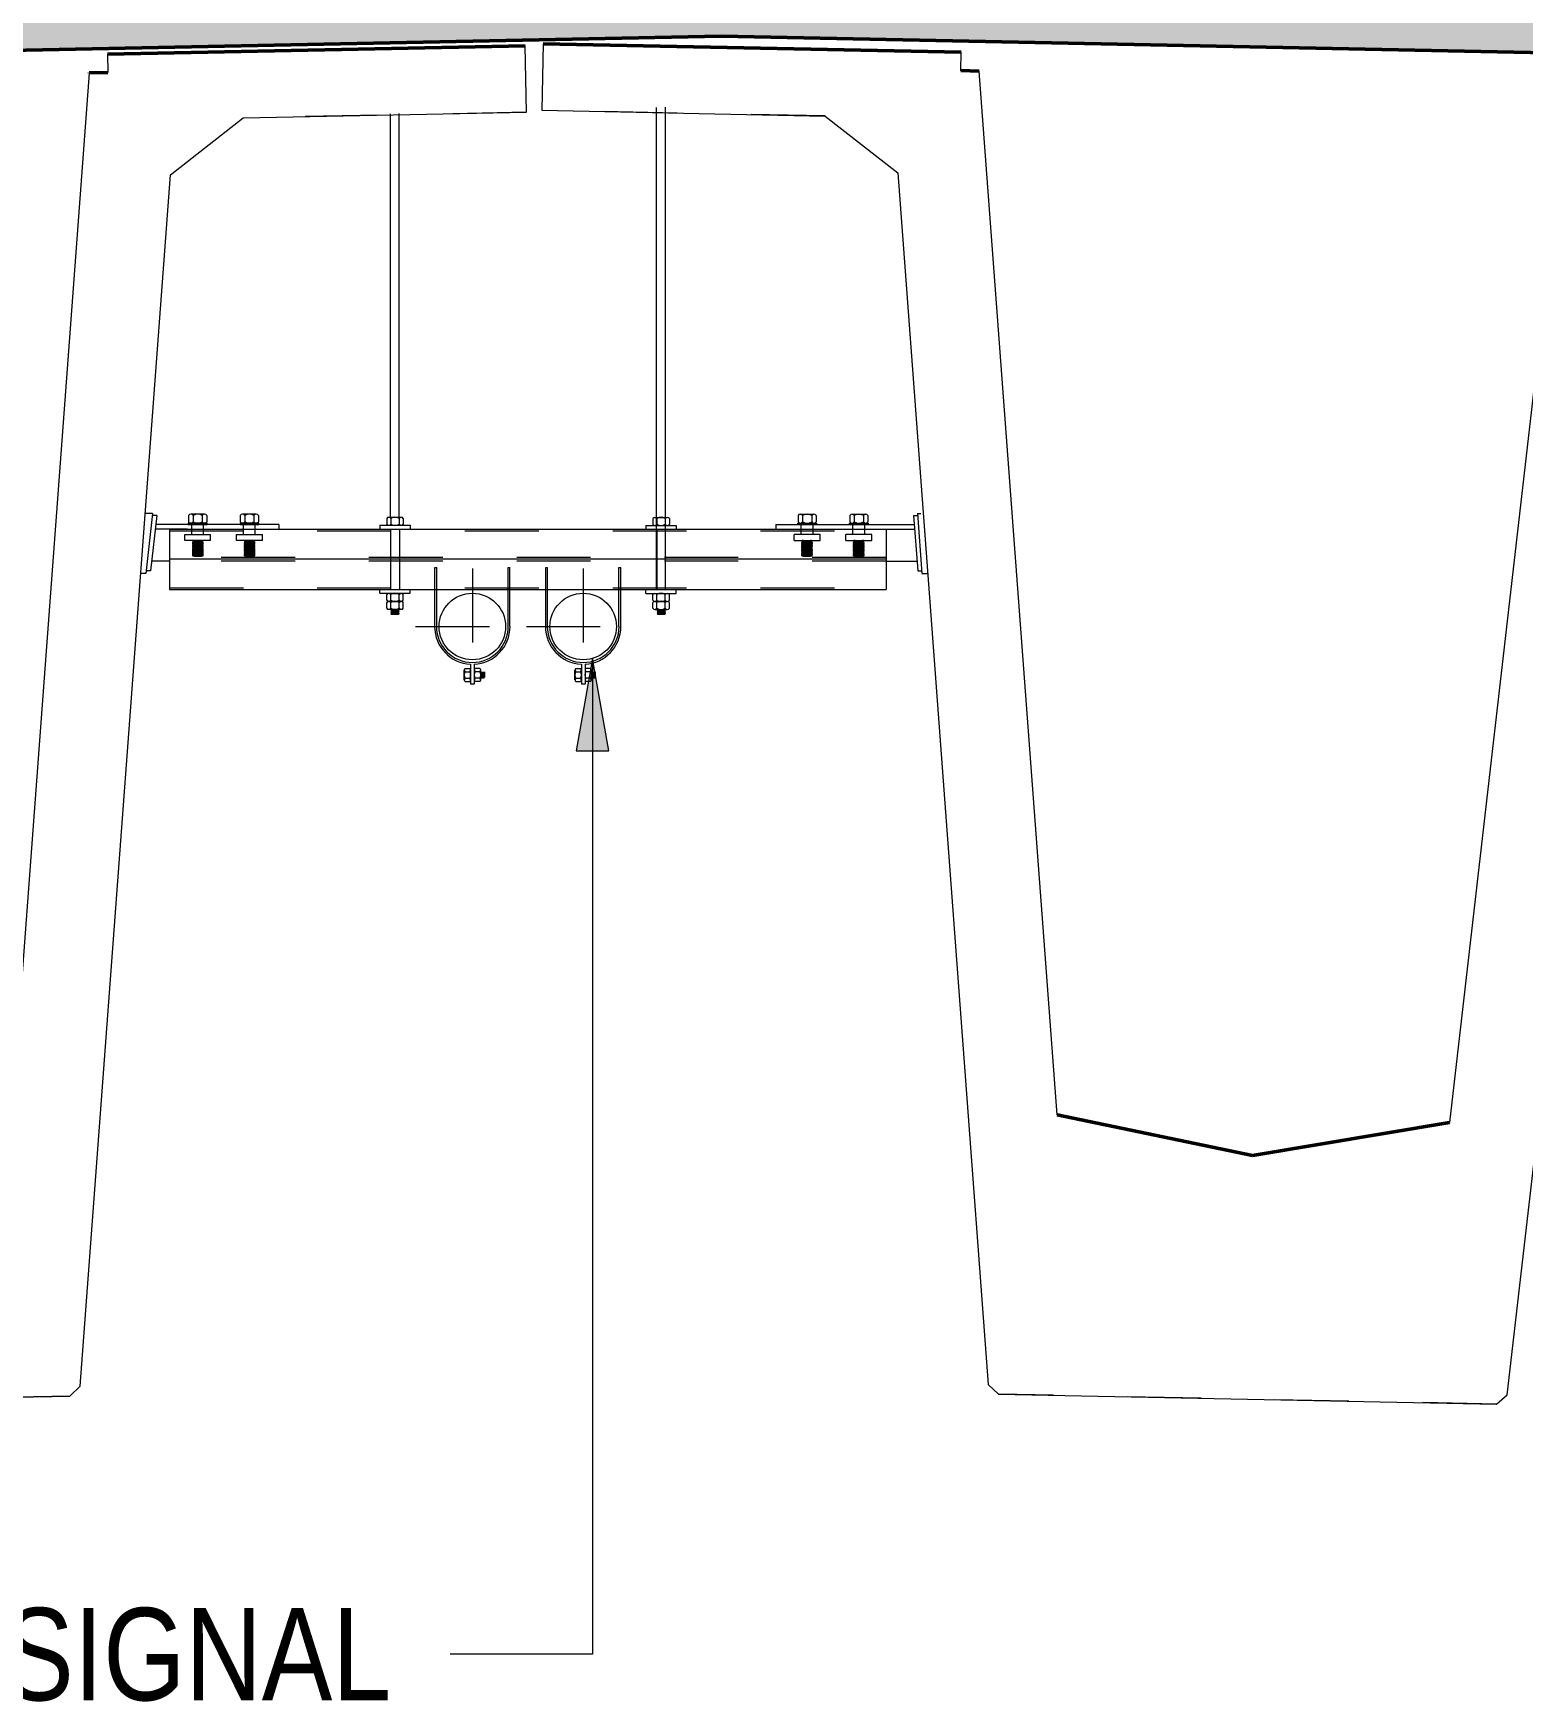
# Model space of a CAD drawing. Header units: metres. Extents: x -1215.1 to -1160.7, y 0 to 26.6.
# Drawn here: x -1197.198 to -1195.182, y 19.571 to 21.829 of the extents above; entities that cross this region are included whole.
import ezdxf

# ---------------------------------------------------------------- set-up
doc = ezdxf.new("R2010")
doc.units = ezdxf.units.M
for name, pattern in [('Hidden - Small', [0.002294, 0.0015, -0.0007938]), ('JacobsCenter', [0.015, 0.009, -0.0015, 0.003, -0.0015]), ('JacobsDash', [0.0045, 0.003, -0.0015])]:
    doc.linetypes.add(name, pattern=pattern)
for name, color, linetype, lineweight in [('A-DETL', 7, 'Continuous', 13), ('A-FLOR', 7, 'Continuous', 50), ('A-FLOR-PATT', 7, 'Continuous', 50), ('G-ANNO-TEXT', 7, 'Continuous', 9), ('S-BEAM', 7, 'Continuous', 50), ('S-BEAM-HDLN', 7, 'JacobsDash', 18)]:
    doc.layers.add(name, color=color, linetype=linetype, lineweight=lineweight)
doc.styles.add('Arial Narrow', font='ARIALN.TTF', dxfattribs={"height": 0.125})

# ---------------------------------------------------------------- blocks, each defined once
blk = doc.blocks.new('06_SFR_GCT_Girder_SuperT_BR08Edge_CS - Super T - 1815-6269499-DRG-2873122 - SECTION 1')
at = {"layer": 'S-BEAM'}
for p, q in [((-1197.098, 21.8008), (-1196.5323, 21.8121)), ((-1197.098, 21.8008), (-1197.098, 21.8007)), ((-1196.5323, 21.8121), (-1196.5323, 21.8121)), ((-1198.5119, 21.7725), (-1197.9461, 21.7838)), ((-1198.5119, 21.7725), (-1198.5119, 21.7725)), ((-1197.9461, 21.7838), (-1197.9461, 21.7838)), ((-1197.1225, 21.7753), (-1197.0975, 21.7758)), ((-1197.1225, 21.7752), (-1197.1225, 21.7753)), ((-1197.9456, 21.7588), (-1197.9206, 21.7593)), ((-1197.9206, 21.7593), (-1197.9206, 21.7593)), ((-1197.7588, 20.3519), (-1197.4924, 20.3076)), ((-1197.7588, 20.3519), (-1197.7588, 20.3519)), ((-1197.4924, 20.3076), (-1197.2279, 20.3625)), ((-1197.2279, 20.3625), (-1197.2279, 20.3625)), ((-1197.4924, 20.3076), (-1197.4924, 20.3075))]:
    blk.add_line(p, q, dxfattribs=at)
at = {"layer": 'S-BEAM', "lineweight": 18}
for p, q in [((-1196.5323, 21.8121), (-1197.098, 21.8007)), ((-1197.098, 21.8007), (-1197.0975, 21.7757)), ((-1196.5305, 21.7221), (-1196.5323, 21.8121)), ((-1197.9461, 21.7838), (-1198.5119, 21.7725)), ((-1198.5119, 21.7725), (-1198.5101, 21.6825)), ((-1197.9456, 21.7588), (-1197.9461, 21.7838)), ((-1197.1225, 21.7752), (-1197.2279, 20.3625)), ((-1197.0975, 21.7757), (-1197.1225, 21.7752)), ((-1197.9206, 21.7593), (-1197.9456, 21.7588)), ((-1197.7588, 20.3519), (-1197.9206, 21.7593)), ((-1197.0125, 21.6374), (-1196.914, 21.7144)), ((-1196.914, 21.7144), (-1196.5305, 21.7221)), ((-1198.5101, 21.6825), (-1198.1265, 21.6902)), ((-1198.1265, 21.6902), (-1198.0251, 21.6172)), ((-1197.1348, 19.9976), (-1197.0125, 21.6374)), ((-1198.0251, 21.6172), (-1197.8373, 19.9836)), ((-1197.4924, 20.3075), (-1197.7588, 20.3519)), ((-1197.2279, 20.3625), (-1197.4924, 20.3075)), ((-1197.8228, 19.9708), (-1197.1488, 19.9843)), ((-1197.1488, 19.9843), (-1197.1348, 19.9976)), ((-1197.8373, 19.9836), (-1197.8228, 19.9708))]:
    blk.add_line(p, q, dxfattribs=at)
at = {"layer": 'S-BEAM-HDLN'}
for p, q in [((-1196.5305, 21.7221), (-1196.9138, 21.7145)), ((-1198.1268, 21.6902), (-1198.5101, 21.6825)), ((-1197.4924, 20.3076), (-1197.4924, 20.3075)), ((-1197.1488, 19.9844), (-1197.8227, 19.9709))]:
    blk.add_line(p, q, dxfattribs=at)
blk = doc.blocks.new('06_SFR_GCT_Girder_SuperT_BR08Edge_CS - Super T - 1815-6269797-DRG-2873122 - SECTION 1')
at = {"layer": 'S-BEAM', "lineweight": 18}
for p, q in [((-1196.508, 21.8147), (-1196.5098, 21.7247)), ((-1195.9422, 21.8033), (-1196.508, 21.8147)), ((-1195.9427, 21.7783), (-1195.9422, 21.8033)), ((-1195.9177, 21.7778), (-1195.9427, 21.7783)), ((-1195.8123, 20.3651), (-1195.9177, 21.7778)), ((-1195.0941, 21.7864), (-1195.0946, 21.7614)), ((-1194.5284, 21.7751), (-1195.0941, 21.7864)), ((-1194.5302, 21.6851), (-1194.5284, 21.7751)), ((-1195.1196, 21.7619), (-1195.2814, 20.3545)), ((-1195.0946, 21.7614), (-1195.1196, 21.7619)), ((-1196.5098, 21.7247), (-1196.1263, 21.717)), ((-1196.1263, 21.717), (-1196.0278, 21.64)), ((-1195.0152, 21.6198), (-1194.9137, 21.6927)), ((-1194.9137, 21.6927), (-1194.5302, 21.6851)), ((-1196.0278, 21.64), (-1195.9055, 20.0002)), ((-1195.203, 19.9861), (-1195.0152, 21.6198)), ((-1195.5479, 20.3101), (-1195.8123, 20.3651)), ((-1195.2814, 20.3545), (-1195.5479, 20.3101)), ((-1195.9055, 20.0002), (-1195.8915, 19.9869)), ((-1195.8915, 19.9869), (-1195.2175, 19.9734)), ((-1195.2175, 19.9734), (-1195.203, 19.9861))]:
    blk.add_line(p, q, dxfattribs=at)
at = {"layer": 'S-BEAM'}
for p, q in [((-1196.508, 21.8147), (-1195.9422, 21.8034)), ((-1196.508, 21.8147), (-1196.508, 21.8147)), ((-1195.9422, 21.8033), (-1195.9422, 21.8034)), ((-1195.9427, 21.7784), (-1195.9177, 21.7779)), ((-1195.9177, 21.7779), (-1195.9177, 21.7778)), ((-1195.0941, 21.7864), (-1194.5284, 21.7751)), ((-1195.0941, 21.7864), (-1195.0941, 21.7864)), ((-1194.5284, 21.7751), (-1194.5284, 21.7751)), ((-1195.1196, 21.7619), (-1195.0946, 21.7614)), ((-1195.1196, 21.7619), (-1195.1196, 21.7619)), ((-1195.8123, 20.3651), (-1195.5479, 20.3102)), ((-1195.5479, 20.3102), (-1195.2814, 20.3545)), ((-1195.2814, 20.3545), (-1195.2814, 20.3545)), ((-1195.5479, 20.3102), (-1195.5479, 20.3101))]:
    blk.add_line(p, q, dxfattribs=at)
at = {"layer": 'S-BEAM-HDLN'}
for p, q in [((-1196.1265, 21.7171), (-1196.5098, 21.7247)), ((-1194.5302, 21.6851), (-1194.9135, 21.6928)), ((-1195.5479, 20.3102), (-1195.5479, 20.3101)), ((-1195.2175, 19.9735), (-1195.8914, 19.987))]:
    blk.add_line(p, q, dxfattribs=at)

msp = doc.modelspace()

# ---------------------------------------------------------------- hatches: boundary and pattern name
at = {"layer": 'A-FLOR-PATT', "true_color": 0xc0c0c0}
msp.add_hatch(color=9, dxfattribs=at).paths.add_polyline_path([(-1212.52, 21.4972), (-1210.711, 21.5315), (-1201.9529, 21.7107), (-1196.267, 21.825), (-1184.2354, 21.585), (-1182.52, 21.551), (-1182.52, 21.751), (-1184.7952, 21.7957), (-1184.8052, 21.796), (-1190.8794, 21.9172), (-1196.267, 22.025), (-1204.1676, 21.8656), (-1210.8116, 21.7296), (-1212.52, 21.6972)])
at = {"layer": 'G-ANNO-TEXT'}
msp.add_hatch(color=256, dxfattribs=at).paths.add_polyline_path([(-1196.4413, 20.9828), (-1196.4634, 20.8578), (-1196.4193, 20.8578)])

# ---------------------------------------------------------------- linework, layer by layer
at = {"layer": 'A-DETL', "lineweight": 18}
for p, q in [((-1196.3546, 21.076), (-1196.3546, 21.7286)), ((-1196.3426, 21.076), (-1196.3426, 21.7288)), ((-1196.7149, 21.1738), (-1196.7149, 21.72)), ((-1196.7029, 21.1738), (-1196.7029, 21.7202)), ((-1196.7147, 21.158), (-1196.7147, 21.076)), ((-1196.7027, 21.158), (-1196.7027, 21.076)), ((-1196.3544, 21.158), (-1196.3544, 21.076))]:
    msp.add_line(p, q, dxfattribs=at)
at = {"layer": 'A-DETL'}
for p, q in [((-1197.0367, 21.1792), (-1197.0467, 21.1792)), ((-1197.0367, 21.1792), (-1197.0461, 21.0979)), ((-1197.031, 21.1765), (-1197.0396, 21.1015)), ((-1197.031, 21.1765), (-1197.0367, 21.1765)), ((-1196.8657, 21.164), (-1197.0324, 21.164)), ((-1196.8657, 21.164), (-1196.8657, 21.158)), ((-1196.1932, 21.164), (-1196.0056, 21.164)), ((-1196.1932, 21.164), (-1196.1932, 21.158)), ((-1196.0066, 21.1765), (-1196.0009, 21.1015)), ((-1196.0066, 21.1765), (-1196.0013, 21.1765)), ((-1196.0015, 21.1792), (-1195.9954, 21.0979)), ((-1196.0015, 21.1792), (-1195.9968, 21.1792)), ((-1197.0139, 21.158), (-1196.0439, 21.158)), ((-1197.0139, 21.158), (-1197.0139, 21.076)), ((-1196.0439, 21.158), (-1196.0439, 21.076)), ((-1197.0139, 21.1145), (-1197.0381, 21.1145)), ((-1196.0439, 21.1145), (-1196.0019, 21.1145)), ((-1197.0461, 21.0979), (-1197.0528, 21.0979)), ((-1197.0396, 21.1015), (-1197.0456, 21.1015)), ((-1196.6546, 21.106), (-1196.6521, 21.106)), ((-1196.5555, 21.106), (-1196.553, 21.106)), ((-1196.5046, 21.106), (-1196.5021, 21.106)), ((-1196.4055, 21.106), (-1196.403, 21.106)), ((-1196.0009, 21.1015), (-1195.9956, 21.1015)), ((-1195.9954, 21.0979), (-1195.9873, 21.0979)), ((-1197.0139, 21.076), (-1196.0439, 21.076))]:
    msp.add_line(p, q, dxfattribs=at)
at = {"layer": 'A-DETL', "lineweight": 9}
for p, q in [((-1196.9631, 21.166), (-1196.9884, 21.166)), ((-1196.9884, 21.166), (-1196.9884, 21.164)), ((-1196.9884, 21.164), (-1196.9631, 21.164)), ((-1196.9881, 21.1762), (-1196.9881, 21.1676)), ((-1196.9757, 21.1779), (-1196.985, 21.1779)), ((-1196.9757, 21.1779), (-1196.985, 21.1779)), ((-1196.9757, 21.166), (-1196.985, 21.166)), ((-1196.9819, 21.1762), (-1196.9819, 21.1676)), ((-1196.9665, 21.1779), (-1196.9757, 21.1779)), ((-1196.9665, 21.1779), (-1196.9757, 21.1779)), ((-1196.9665, 21.166), (-1196.9757, 21.166)), ((-1196.9696, 21.1762), (-1196.9696, 21.1676)), ((-1196.9634, 21.1762), (-1196.9634, 21.1676)), ((-1196.9631, 21.164), (-1196.9631, 21.166)), ((-1196.8931, 21.166), (-1196.9184, 21.166)), ((-1196.9184, 21.166), (-1196.9184, 21.164)), ((-1196.9184, 21.164), (-1196.8931, 21.164)), ((-1196.9181, 21.1762), (-1196.9181, 21.1676)), ((-1196.9057, 21.1779), (-1196.915, 21.1779)), ((-1196.9057, 21.1779), (-1196.915, 21.1779)), ((-1196.9057, 21.166), (-1196.915, 21.166)), ((-1196.9119, 21.1762), (-1196.9119, 21.1676)), ((-1196.8965, 21.1779), (-1196.9057, 21.1779)), ((-1196.8965, 21.1779), (-1196.9057, 21.1779)), ((-1196.8965, 21.166), (-1196.9057, 21.166)), ((-1196.8996, 21.1762), (-1196.8996, 21.1676)), ((-1196.8934, 21.1762), (-1196.8934, 21.1676)), ((-1196.8931, 21.164), (-1196.8931, 21.166)), ((-1196.7292, 21.163), (-1196.6882, 21.163)), ((-1196.7292, 21.163), (-1196.7292, 21.158)), ((-1196.7199, 21.1723), (-1196.7199, 21.1645)), ((-1196.7171, 21.163), (-1196.7087, 21.163)), ((-1196.7143, 21.1723), (-1196.7143, 21.1645)), ((-1196.7087, 21.163), (-1196.7003, 21.163)), ((-1196.7031, 21.1723), (-1196.7031, 21.1645)), ((-1196.6975, 21.1723), (-1196.6975, 21.1645)), ((-1196.6882, 21.163), (-1196.6882, 21.158)), ((-1196.3689, 21.1629), (-1196.3279, 21.1629)), ((-1196.3689, 21.1629), (-1196.3689, 21.158)), ((-1196.3596, 21.1722), (-1196.3596, 21.1644)), ((-1196.3568, 21.1737), (-1196.3484, 21.1737)), ((-1196.3568, 21.1737), (-1196.3484, 21.1737)), ((-1196.3568, 21.1629), (-1196.3484, 21.1629)), ((-1196.354, 21.1722), (-1196.354, 21.1644)), ((-1196.3484, 21.1737), (-1196.34, 21.1737)), ((-1196.3484, 21.1737), (-1196.34, 21.1737)), ((-1196.3484, 21.1629), (-1196.34, 21.1629)), ((-1196.3428, 21.1722), (-1196.3428, 21.1644)), ((-1196.3372, 21.1722), (-1196.3372, 21.1644)), ((-1196.3279, 21.1629), (-1196.3279, 21.158)), ((-1196.1634, 21.166), (-1196.1381, 21.166)), ((-1196.1634, 21.164), (-1196.1634, 21.166)), ((-1196.1381, 21.164), (-1196.1634, 21.164)), ((-1196.1631, 21.1762), (-1196.1631, 21.1676)), ((-1196.16, 21.1779), (-1196.1507, 21.1779)), ((-1196.16, 21.1779), (-1196.1507, 21.1779)), ((-1196.16, 21.166), (-1196.1507, 21.166)), ((-1196.1569, 21.1762), (-1196.1569, 21.1676)), ((-1196.1507, 21.1779), (-1196.1415, 21.1779)), ((-1196.1507, 21.1779), (-1196.1415, 21.1779)), ((-1196.1507, 21.166), (-1196.1415, 21.166)), ((-1196.1446, 21.1762), (-1196.1446, 21.1676)), ((-1196.1384, 21.1762), (-1196.1384, 21.1676)), ((-1196.1381, 21.166), (-1196.1381, 21.164)), ((-1196.0934, 21.166), (-1196.0681, 21.166)), ((-1196.0934, 21.164), (-1196.0934, 21.166)), ((-1196.0681, 21.164), (-1196.0934, 21.164)), ((-1196.0931, 21.1762), (-1196.0931, 21.1676)), ((-1196.09, 21.1779), (-1196.0807, 21.1779)), ((-1196.09, 21.1779), (-1196.0807, 21.1779)), ((-1196.09, 21.166), (-1196.0807, 21.166)), ((-1196.0869, 21.1762), (-1196.0869, 21.1676)), ((-1196.0807, 21.1779), (-1196.0715, 21.1779)), ((-1196.0807, 21.1779), (-1196.0715, 21.1779)), ((-1196.0807, 21.166), (-1196.0715, 21.166)), ((-1196.0746, 21.1762), (-1196.0746, 21.1676)), ((-1196.0684, 21.1762), (-1196.0684, 21.1676)), ((-1196.0681, 21.166), (-1196.0681, 21.164)), ((-1196.0439, 21.117), (-1197.0139, 21.117)), ((-1196.6546, 21.026), (-1196.6546, 21.106)), ((-1196.6521, 21.026), (-1196.6521, 21.106)), ((-1196.5555, 21.026), (-1196.5555, 21.106)), ((-1196.553, 21.026), (-1196.553, 21.106)), ((-1196.5046, 21.026), (-1196.5046, 21.106)), ((-1196.5021, 21.026), (-1196.5021, 21.106)), ((-1196.4055, 21.026), (-1196.4055, 21.106)), ((-1196.403, 21.026), (-1196.403, 21.106)), ((-1196.7292, 21.071), (-1196.7292, 21.076)), ((-1196.7292, 21.071), (-1196.6882, 21.071)), ((-1196.7199, 21.0616), (-1196.7199, 21.0694)), ((-1196.7171, 21.0709), (-1196.7087, 21.0709)), ((-1196.7143, 21.0616), (-1196.7143, 21.0694)), ((-1196.7087, 21.0709), (-1196.7003, 21.0709)), ((-1196.7031, 21.0616), (-1196.7031, 21.0694)), ((-1196.6975, 21.0616), (-1196.6975, 21.0694)), ((-1196.6882, 21.071), (-1196.6882, 21.076)), ((-1196.3689, 21.0709), (-1196.3689, 21.076)), ((-1196.3689, 21.0709), (-1196.3279, 21.0709)), ((-1196.3596, 21.0615), (-1196.3596, 21.0693)), ((-1196.3568, 21.0707), (-1196.3484, 21.0707)), ((-1196.354, 21.0615), (-1196.354, 21.0693)), ((-1196.3484, 21.0707), (-1196.34, 21.0707)), ((-1196.3428, 21.0615), (-1196.3428, 21.0693)), ((-1196.3372, 21.0615), (-1196.3372, 21.0693)), ((-1196.3279, 21.0709), (-1196.3279, 21.076)), ((-1196.7199, 21.0508), (-1196.7199, 21.0586)), ((-1196.7171, 21.0601), (-1196.7087, 21.0601)), ((-1196.7171, 21.0601), (-1196.7087, 21.0601)), ((-1196.7171, 21.0493), (-1196.7087, 21.0493)), ((-1196.7143, 21.0508), (-1196.7143, 21.0586)), ((-1196.7129, 21.0493), (-1196.7142, 21.0485)), ((-1196.7142, 21.0485), (-1196.7029, 21.0493)), ((-1196.7142, 21.0485), (-1196.7129, 21.0478)), ((-1196.7129, 21.0478), (-1196.7142, 21.0471)), ((-1196.7142, 21.0471), (-1196.7029, 21.0478)), ((-1196.7142, 21.0471), (-1196.7129, 21.0464)), ((-1196.7129, 21.0464), (-1196.7142, 21.0457)), ((-1196.7142, 21.0457), (-1196.7029, 21.0464)), ((-1196.7142, 21.0457), (-1196.7129, 21.045)), ((-1196.7129, 21.0478), (-1196.7042, 21.0485)), ((-1196.7129, 21.0464), (-1196.7042, 21.0471)), ((-1196.7129, 21.045), (-1196.7042, 21.0457)), ((-1196.7087, 21.0601), (-1196.7003, 21.0601)), ((-1196.7087, 21.0601), (-1196.7003, 21.0601)), ((-1196.7087, 21.0493), (-1196.7003, 21.0493)), ((-1196.7042, 21.0485), (-1196.7029, 21.0493)), ((-1196.7042, 21.0485), (-1196.7029, 21.0493)), ((-1196.7029, 21.0478), (-1196.7042, 21.0485)), ((-1196.7029, 21.0478), (-1196.7042, 21.0485)), ((-1196.7042, 21.0471), (-1196.7029, 21.0478)), ((-1196.7029, 21.0464), (-1196.7042, 21.0471)), ((-1196.7042, 21.0457), (-1196.7029, 21.0464)), ((-1196.7029, 21.045), (-1196.7042, 21.0457)), ((-1196.7031, 21.0508), (-1196.7031, 21.0586)), ((-1196.6975, 21.0508), (-1196.6975, 21.0586)), ((-1196.3596, 21.0507), (-1196.3596, 21.0585)), ((-1196.3568, 21.0599), (-1196.3484, 21.0599)), ((-1196.3568, 21.0599), (-1196.3484, 21.0599)), ((-1196.3568, 21.0491), (-1196.3484, 21.0491)), ((-1196.354, 21.0507), (-1196.354, 21.0585)), ((-1196.3526, 21.0491), (-1196.3539, 21.0484)), ((-1196.3539, 21.0484), (-1196.3426, 21.0491)), ((-1196.3539, 21.0484), (-1196.3526, 21.0477)), ((-1196.3526, 21.0477), (-1196.3539, 21.047)), ((-1196.3539, 21.047), (-1196.3426, 21.0477)), ((-1196.3539, 21.047), (-1196.3526, 21.0463)), ((-1196.3526, 21.0463), (-1196.3539, 21.0456)), ((-1196.3539, 21.0456), (-1196.3426, 21.0463)), ((-1196.3539, 21.0456), (-1196.3526, 21.0449)), ((-1196.3526, 21.0477), (-1196.3439, 21.0484)), ((-1196.3526, 21.0463), (-1196.3439, 21.047)), ((-1196.3526, 21.0449), (-1196.3439, 21.0456)), ((-1196.3484, 21.0599), (-1196.34, 21.0599)), ((-1196.3484, 21.0599), (-1196.34, 21.0599)), ((-1196.3484, 21.0491), (-1196.34, 21.0491)), ((-1196.3439, 21.0484), (-1196.3426, 21.0491)), ((-1196.3439, 21.0484), (-1196.3426, 21.0491)), ((-1196.3426, 21.0477), (-1196.3439, 21.0484)), ((-1196.3426, 21.0477), (-1196.3439, 21.0484)), ((-1196.3439, 21.047), (-1196.3426, 21.0477)), ((-1196.3426, 21.0463), (-1196.3439, 21.047)), ((-1196.3439, 21.0456), (-1196.3426, 21.0463)), ((-1196.3426, 21.0449), (-1196.3439, 21.0456)), ((-1196.3428, 21.0507), (-1196.3428, 21.0585)), ((-1196.3372, 21.0507), (-1196.3372, 21.0585)), ((-1196.7129, 21.045), (-1196.7142, 21.0443)), ((-1196.7142, 21.0443), (-1196.7029, 21.045)), ((-1196.7142, 21.0443), (-1196.7129, 21.0436)), ((-1196.7029, 21.0436), (-1196.7142, 21.0429)), ((-1196.7142, 21.0429), (-1196.7129, 21.0436)), ((-1196.7142, 21.0429), (-1196.7042, 21.0429)), ((-1196.7129, 21.0436), (-1196.7042, 21.0443)), ((-1196.7042, 21.0443), (-1196.7029, 21.045)), ((-1196.7042, 21.0443), (-1196.7029, 21.0436)), ((-1196.7042, 21.0429), (-1196.7029, 21.0436)), ((-1196.3526, 21.0449), (-1196.3539, 21.0442)), ((-1196.3539, 21.0442), (-1196.3426, 21.0449)), ((-1196.3539, 21.0442), (-1196.3526, 21.0435)), ((-1196.3426, 21.0435), (-1196.3539, 21.0428)), ((-1196.3539, 21.0428), (-1196.3526, 21.0435)), ((-1196.3539, 21.0428), (-1196.3439, 21.0428)), ((-1196.3526, 21.0435), (-1196.3439, 21.0442)), ((-1196.3439, 21.0442), (-1196.3426, 21.0449)), ((-1196.3439, 21.0442), (-1196.3426, 21.0435)), ((-1196.3439, 21.0428), (-1196.3426, 21.0435)), ((-1196.615, 20.9604), (-1196.615, 20.9671)), ((-1196.615, 20.9604), (-1196.615, 20.9671)), ((-1196.615, 20.9537), (-1196.615, 20.9604)), ((-1196.615, 20.9537), (-1196.615, 20.9604)), ((-1196.6137, 20.9693), (-1196.6075, 20.9693)), ((-1196.6137, 20.9648), (-1196.6075, 20.9648)), ((-1196.6137, 20.9559), (-1196.6075, 20.9559)), ((-1196.6064, 20.9751), (-1196.6064, 20.9479)), ((-1196.6064, 20.9604), (-1196.6064, 20.9671)), ((-1196.6064, 20.9537), (-1196.6064, 20.9604)), ((-1196.6014, 20.9751), (-1196.6014, 20.9479)), ((-1196.5939, 20.9693), (-1196.6001, 20.9693)), ((-1196.5939, 20.9648), (-1196.6001, 20.9648)), ((-1196.5939, 20.9559), (-1196.6001, 20.9559)), ((-1196.5927, 20.9671), (-1196.5927, 20.9604)), ((-1196.5921, 20.9647), (-1196.5927, 20.9557)), ((-1196.5927, 20.9604), (-1196.5927, 20.9536)), ((-1196.5915, 20.9637), (-1196.5921, 20.9568)), ((-1196.591, 20.9647), (-1196.5915, 20.9557)), ((-1196.5904, 20.9637), (-1196.591, 20.9568)), ((-1196.5899, 20.9647), (-1196.5904, 20.9557)), ((-1196.5893, 20.9637), (-1196.5899, 20.9568)), ((-1196.5887, 20.9647), (-1196.5893, 20.9557)), ((-1196.5882, 20.9637), (-1196.5887, 20.9568)), ((-1196.5882, 20.9557), (-1196.5876, 20.9647)), ((-1196.5876, 20.9647), (-1196.5876, 20.9568)), ((-1196.465, 20.9604), (-1196.465, 20.9671)), ((-1196.465, 20.9604), (-1196.465, 20.9671)), ((-1196.465, 20.9537), (-1196.465, 20.9604)), ((-1196.465, 20.9537), (-1196.465, 20.9604)), ((-1196.4637, 20.9693), (-1196.4575, 20.9693)), ((-1196.4637, 20.9648), (-1196.4575, 20.9648)), ((-1196.4637, 20.9559), (-1196.4575, 20.9559)), ((-1196.4564, 20.9751), (-1196.4564, 20.9479)), ((-1196.4564, 20.9604), (-1196.4564, 20.9671)), ((-1196.4564, 20.9537), (-1196.4564, 20.9604)), ((-1196.4514, 20.9751), (-1196.4514, 20.9479)), ((-1196.4439, 20.9693), (-1196.4501, 20.9693)), ((-1196.4439, 20.9648), (-1196.4501, 20.9648)), ((-1196.4439, 20.9559), (-1196.4501, 20.9559)), ((-1196.4427, 20.9671), (-1196.4427, 20.9604)), ((-1196.4421, 20.9647), (-1196.4427, 20.9557)), ((-1196.4427, 20.9604), (-1196.4427, 20.9536)), ((-1196.4415, 20.9637), (-1196.4421, 20.9568)), ((-1196.441, 20.9647), (-1196.4415, 20.9557)), ((-1196.4404, 20.9637), (-1196.441, 20.9568)), ((-1196.4399, 20.9647), (-1196.4404, 20.9557)), ((-1196.4393, 20.9637), (-1196.4399, 20.9568)), ((-1196.4387, 20.9647), (-1196.4393, 20.9557)), ((-1196.4382, 20.9637), (-1196.4387, 20.9568)), ((-1196.4382, 20.9557), (-1196.4376, 20.9647)), ((-1196.4376, 20.9647), (-1196.4376, 20.9568)), ((-1196.6137, 20.9514), (-1196.6075, 20.9514)), ((-1196.6014, 20.9479), (-1196.6064, 20.9479)), ((-1196.5939, 20.9514), (-1196.6001, 20.9514)), ((-1196.4637, 20.9514), (-1196.4575, 20.9514)), ((-1196.4514, 20.9479), (-1196.4564, 20.9479)), ((-1196.4439, 20.9514), (-1196.4501, 20.9514))]:
    msp.add_line(p, q, dxfattribs=at)
at = {"layer": 'A-DETL', "linetype": 'Hidden - Small', "lineweight": 9}
for p, q in [((-1196.9837, 21.1505), (-1196.9837, 21.164)), ((-1196.9677, 21.1505), (-1196.9677, 21.164)), ((-1196.9137, 21.1505), (-1196.9137, 21.164)), ((-1196.8977, 21.1505), (-1196.8977, 21.164)), ((-1196.1587, 21.1505), (-1196.1587, 21.164)), ((-1196.1427, 21.1505), (-1196.1427, 21.164)), ((-1196.0887, 21.1505), (-1196.0887, 21.164)), ((-1196.0727, 21.1505), (-1196.0727, 21.164)), ((-1196.9932, 21.1505), (-1196.9582, 21.1505)), ((-1196.9932, 21.1425), (-1196.9932, 21.1505)), ((-1196.9582, 21.1425), (-1196.9932, 21.1425)), ((-1196.9582, 21.1425), (-1196.9582, 21.1505)), ((-1196.9232, 21.1505), (-1196.8882, 21.1505)), ((-1196.9232, 21.1425), (-1196.9232, 21.1505)), ((-1196.8882, 21.1425), (-1196.9232, 21.1425)), ((-1196.8882, 21.1425), (-1196.8882, 21.1505)), ((-1196.1332, 21.1505), (-1196.1682, 21.1505)), ((-1196.1682, 21.1425), (-1196.1682, 21.1505)), ((-1196.1682, 21.1425), (-1196.1332, 21.1425)), ((-1196.1332, 21.1425), (-1196.1332, 21.1505)), ((-1196.0632, 21.1505), (-1196.0982, 21.1505)), ((-1196.0982, 21.1425), (-1196.0982, 21.1505)), ((-1196.0982, 21.1425), (-1196.0632, 21.1425)), ((-1196.0632, 21.1425), (-1196.0632, 21.1505))]:
    msp.add_line(p, q, dxfattribs=at)
at = {"layer": 'A-DETL', "linetype": 'JacobsCenter', "lineweight": 9}
for p, q in [((-1196.7003, 21.1738), (-1196.7174, 21.1738)), ((-1196.6039, 21.1045), (-1196.6039, 20.9291)), ((-1196.4539, 21.1045), (-1196.4539, 20.9291)), ((-1196.6808, 21.026), (-1196.5358, 21.026)), ((-1196.5308, 21.026), (-1196.3858, 21.026))]:
    msp.add_line(p, q, dxfattribs=at)
at = {"layer": 'A-DETL', "linetype": 'JacobsDash'}
for p, q in [((-1196.9893, 21.158), (-1197.0331, 21.158)), ((-1196.0472, 21.158), (-1196.0052, 21.158))]:
    msp.add_line(p, q, dxfattribs=at)
at = {"layer": 'A-DETL', "linetype": 'JacobsDash', "lineweight": 9}
for p, q in [((-1197.0139, 21.1555), (-1196.0439, 21.1555)), ((-1196.0439, 21.1195), (-1197.0139, 21.1195)), ((-1196.0439, 21.1145), (-1197.0139, 21.1145)), ((-1197.0139, 21.0785), (-1196.0439, 21.0785))]:
    msp.add_line(p, q, dxfattribs=at)
at = {"layer": 'A-DETL', "color": 143, "lineweight": 18, "true_color": 0x78aac8}
for centre in [(-1196.6039, 21.026), (-1196.4539, 21.026)]:
    msp.add_circle(centre, 0.045, dxfattribs=at)
at = {"layer": 'A-DETL', "lineweight": 9}
for centre, radius, start, end in [((-1196.985, 21.1743), 0.00364, 32.1346, 147.8654), ((-1196.985, 21.1743), 0.00364, 32.1346, 147.8654), ((-1196.985, 21.1696), 0.00364, 212.1346, 327.8654), ((-1196.985, 21.1696), 0.00364, 212.1346, 327.8654), ((-1196.9757, 21.1666), 0.0114, 57.2084, 122.7916), ((-1196.9757, 21.1772), 0.0114, 237.2084, 302.7916), ((-1196.9665, 21.1743), 0.00364, 32.1355, 147.8645), ((-1196.9665, 21.1696), 0.00364, 212.1355, 327.8645), ((-1196.915, 21.1743), 0.00364, 32.1346, 147.8654), ((-1196.915, 21.1743), 0.00364, 32.1346, 147.8654), ((-1196.915, 21.1696), 0.00364, 212.1346, 327.8654), ((-1196.915, 21.1696), 0.00364, 212.1346, 327.8654), ((-1196.9057, 21.1666), 0.0114, 57.2084, 122.7916), ((-1196.9057, 21.1772), 0.0114, 237.2084, 302.7916), ((-1196.8965, 21.1743), 0.00364, 32.1355, 147.8645), ((-1196.8965, 21.1696), 0.00364, 212.1355, 327.8645), ((-1196.7171, 21.1705), 0.00331, 32.1355, 147.8645), ((-1196.7171, 21.1663), 0.00331, 212.1355, 327.8645), ((-1196.7087, 21.1636), 0.0104, 57.2084, 122.7916), ((-1196.7087, 21.1732), 0.0104, 237.2084, 302.7916), ((-1196.7003, 21.1705), 0.00331, 32.1346, 147.8654), ((-1196.7003, 21.1705), 0.00331, 32.1346, 147.8654), ((-1196.7003, 21.1663), 0.00331, 212.1346, 327.8654), ((-1196.7003, 21.1663), 0.00331, 212.1346, 327.8654), ((-1196.3568, 21.1704), 0.00331, 32.1355, 147.8645), ((-1196.3568, 21.1662), 0.00331, 212.1355, 327.8645), ((-1196.3484, 21.1635), 0.0104, 57.2084, 122.7916), ((-1196.3484, 21.1731), 0.0104, 237.2084, 302.7916), ((-1196.34, 21.1704), 0.00331, 32.1346, 147.8654), ((-1196.34, 21.1704), 0.00331, 32.1346, 147.8654), ((-1196.34, 21.1662), 0.00331, 212.1346, 327.8654), ((-1196.34, 21.1662), 0.00331, 212.1346, 327.8654), ((-1196.16, 21.1743), 0.00364, 32.1355, 147.8645), ((-1196.16, 21.1696), 0.00364, 212.1355, 327.8645), ((-1196.1507, 21.1666), 0.0114, 57.2084, 122.7916), ((-1196.1507, 21.1772), 0.0114, 237.2084, 302.7916), ((-1196.1415, 21.1743), 0.00364, 32.1346, 147.8654), ((-1196.1415, 21.1743), 0.00364, 32.1346, 147.8654), ((-1196.1415, 21.1696), 0.00364, 212.1346, 327.8654), ((-1196.1415, 21.1696), 0.00364, 212.1346, 327.8654), ((-1196.09, 21.1743), 0.00364, 32.1355, 147.8645), ((-1196.09, 21.1696), 0.00364, 212.1355, 327.8645), ((-1196.0807, 21.1666), 0.0114, 57.2084, 122.7916), ((-1196.0807, 21.1772), 0.0114, 237.2084, 302.7916), ((-1196.0715, 21.1743), 0.00364, 32.1346, 147.8654), ((-1196.0715, 21.1743), 0.00364, 32.1346, 147.8654), ((-1196.0715, 21.1696), 0.00364, 212.1346, 327.8654), ((-1196.0715, 21.1696), 0.00364, 212.1346, 327.8654), ((-1196.7171, 21.0676), 0.00331, 32.1355, 147.8645), ((-1196.7087, 21.0607), 0.0104, 57.2084, 122.7916), ((-1196.7003, 21.0676), 0.00331, 32.1346, 147.8654), ((-1196.7003, 21.0676), 0.00331, 32.1346, 147.8654), ((-1196.3568, 21.0675), 0.00331, 32.1355, 147.8645), ((-1196.3484, 21.0606), 0.0104, 57.2084, 122.7916), ((-1196.34, 21.0675), 0.00331, 32.1346, 147.8654), ((-1196.34, 21.0675), 0.00331, 32.1346, 147.8654), ((-1196.7171, 21.0634), 0.00331, 212.1355, 327.8645), ((-1196.7171, 21.0568), 0.00331, 32.1355, 147.8645), ((-1196.7171, 21.0526), 0.00331, 212.1355, 327.8645), ((-1196.7087, 21.0703), 0.0104, 237.2084, 302.7916), ((-1196.7087, 21.0499), 0.0104, 57.2084, 122.7916), ((-1196.7087, 21.0595), 0.0104, 237.2084, 302.7916), ((-1196.7003, 21.0634), 0.00331, 212.1346, 327.8654), ((-1196.7003, 21.0634), 0.00331, 212.1346, 327.8654), ((-1196.7003, 21.0568), 0.00331, 32.1346, 147.8654), ((-1196.7003, 21.0568), 0.00331, 32.1346, 147.8654), ((-1196.7003, 21.0526), 0.00331, 212.1346, 327.8654), ((-1196.7003, 21.0526), 0.00331, 212.1346, 327.8654), ((-1196.3568, 21.0633), 0.00331, 212.1355, 327.8645), ((-1196.3568, 21.0567), 0.00331, 32.1355, 147.8645), ((-1196.3568, 21.0524), 0.00331, 212.1355, 327.8645), ((-1196.3484, 21.0702), 0.0104, 237.2084, 302.7916), ((-1196.3484, 21.0498), 0.0104, 57.2084, 122.7916), ((-1196.3484, 21.0594), 0.0104, 237.2084, 302.7916), ((-1196.34, 21.0633), 0.00331, 212.1346, 327.8654), ((-1196.34, 21.0633), 0.00331, 212.1346, 327.8654), ((-1196.34, 21.0567), 0.00331, 32.1346, 147.8654), ((-1196.34, 21.0567), 0.00331, 32.1346, 147.8654), ((-1196.34, 21.0524), 0.00331, 212.1346, 327.8654), ((-1196.34, 21.0524), 0.00331, 212.1346, 327.8654), ((-1196.6039, 21.026), 0.0511, 180, 267.193), ((-1196.6039, 21.026), 0.0486, 180, 0), ((-1196.6039, 21.026), 0.051, 272.807, 0), ((-1196.4539, 21.026), 0.0511, 180, 267.193), ((-1196.4539, 21.026), 0.0486, 180, 0), ((-1196.4539, 21.026), 0.051, 272.807, 0), ((-1196.6068, 20.9604), 0.00827, 147.2084, 212.7916), ((-1196.6123, 20.9671), 0.00264, 122.1346, 237.8654), ((-1196.6123, 20.9671), 0.00264, 122.1346, 237.8654), ((-1196.6123, 20.9537), 0.00264, 122.1355, 237.8645), ((-1196.6089, 20.9671), 0.00264, 302.1346, 57.8654), ((-1196.6089, 20.9671), 0.00264, 302.1346, 57.8654), ((-1196.6145, 20.9604), 0.00827, 327.2084, 32.7916), ((-1196.6089, 20.9537), 0.00264, 302.1355, 57.8645), ((-1196.5987, 20.9671), 0.00264, 122.1355, 237.8645), ((-1196.5932, 20.9604), 0.00827, 147.2084, 212.7916), ((-1196.5987, 20.9537), 0.00264, 122.1346, 237.8654), ((-1196.5987, 20.9537), 0.00264, 122.1346, 237.8654), ((-1196.5953, 20.9671), 0.00264, 302.1355, 57.8645), ((-1196.6009, 20.9604), 0.00827, 327.2084, 32.7916), ((-1196.5953, 20.9537), 0.00264, 302.1346, 57.8654), ((-1196.5953, 20.9537), 0.00264, 302.1346, 57.8654), ((-1196.4568, 20.9604), 0.00827, 147.2084, 212.7916), ((-1196.4623, 20.9671), 0.00264, 122.1346, 237.8654), ((-1196.4623, 20.9671), 0.00264, 122.1346, 237.8654), ((-1196.4623, 20.9537), 0.00264, 122.1355, 237.8645), ((-1196.4589, 20.9671), 0.00264, 302.1346, 57.8654), ((-1196.4589, 20.9671), 0.00264, 302.1346, 57.8654), ((-1196.4645, 20.9604), 0.00827, 327.2084, 32.7916), ((-1196.4589, 20.9537), 0.00264, 302.1355, 57.8645), ((-1196.4487, 20.9671), 0.00264, 122.1355, 237.8645), ((-1196.4432, 20.9604), 0.00827, 147.2084, 212.7916), ((-1196.4487, 20.9537), 0.00264, 122.1346, 237.8654), ((-1196.4487, 20.9537), 0.00264, 122.1346, 237.8654), ((-1196.4453, 20.9671), 0.00264, 302.1355, 57.8645), ((-1196.4509, 20.9604), 0.00827, 327.2084, 32.7916), ((-1196.4453, 20.9537), 0.00264, 302.1346, 57.8654), ((-1196.4453, 20.9537), 0.00264, 302.1346, 57.8654)]:
    msp.add_arc(centre, radius, start, end, dxfattribs=at)
at = {"layer": 'A-DETL', "linetype": 'JacobsDash', "lineweight": 9}
for centre in [(-1196.9755, 21.1418), (-1196.9055, 21.1418), (-1196.151, 21.1418), (-1196.081, 21.1418)]:
    msp.add_ellipse(centre, major_axis=(0.00694, 0), ratio=0.155559, start_param=2.351216, end_param=7.073562, dxfattribs=at)
for centre, ratio in [((-1196.9755, 21.1399), 0.253311), ((-1196.9755, 21.1381), 0.285201), ((-1196.9755, 21.1362), 0.285201), ((-1196.9755, 21.1343), 0.285201), ((-1196.9055, 21.1399), 0.253311), ((-1196.9055, 21.1381), 0.285201), ((-1196.9055, 21.1362), 0.285201), ((-1196.9055, 21.1343), 0.285201), ((-1196.151, 21.1399), 0.253311), ((-1196.151, 21.1381), 0.285201), ((-1196.151, 21.1362), 0.285201), ((-1196.151, 21.1343), 0.285201), ((-1196.081, 21.1399), 0.253311), ((-1196.081, 21.1381), 0.285201), ((-1196.081, 21.1362), 0.285201), ((-1196.081, 21.1343), 0.285201), ((-1196.9755, 21.1325), 0.285201), ((-1196.9755, 21.1306), 0.285201), ((-1196.9755, 21.1288), 0.285201), ((-1196.9755, 21.1269), 0.285201), ((-1196.9755, 21.1251), 0.285201), ((-1196.9755, 21.1232), 0.285201), ((-1196.9755, 21.1218), 0.147434), ((-1196.9055, 21.1325), 0.285201), ((-1196.9055, 21.1306), 0.285201), ((-1196.9055, 21.1288), 0.285201), ((-1196.9055, 21.1269), 0.285201), ((-1196.9055, 21.1251), 0.285201), ((-1196.9055, 21.1232), 0.285201), ((-1196.9055, 21.1218), 0.147434), ((-1196.151, 21.1325), 0.285201), ((-1196.151, 21.1306), 0.285201), ((-1196.151, 21.1288), 0.285201), ((-1196.151, 21.1269), 0.285201), ((-1196.151, 21.1251), 0.285201), ((-1196.151, 21.1232), 0.285201), ((-1196.151, 21.1218), 0.147434), ((-1196.081, 21.1325), 0.285201), ((-1196.081, 21.1306), 0.285201), ((-1196.081, 21.1288), 0.285201), ((-1196.081, 21.1269), 0.285201), ((-1196.081, 21.1251), 0.285201), ((-1196.081, 21.1232), 0.285201), ((-1196.081, 21.1218), 0.147434)]:
    msp.add_ellipse(centre, major_axis=(0.00694, 0), ratio=ratio, dxfattribs=at)
at = {"layer": 'A-FLOR'}
for p, q in [((-1202.8603, 21.6925), (-1196.267, 21.825)), ((-1196.267, 21.825), (-1192.9564, 21.7588))]:
    msp.add_line(p, q, dxfattribs=at)
at = {"layer": 'G-ANNO-TEXT'}
for p, q in [((-1196.4413, 20.9828), (-1196.4634, 20.8578)), ((-1196.4193, 20.8578), (-1196.4413, 20.9828)), ((-1196.4413, 20.9828), (-1196.4413, 19.6351)), ((-1196.4634, 20.8578), (-1196.4193, 20.8578)), ((-1196.6297, 19.6351), (-1196.6339, 19.6351)), ((-1196.4413, 19.6351), (-1196.6297, 19.6351))]:
    msp.add_line(p, q, dxfattribs=at)

# ---------------------------------------------------------------- block references
at = {"layer": 'S-BEAM-HDLN'}
for name in ['06_SFR_GCT_Girder_SuperT_BR08Edge_CS - Super T - 1815-6269797-DRG-2873122 - SECTION 1', '06_SFR_GCT_Girder_SuperT_BR08Edge_CS - Super T - 1815-6269499-DRG-2873122 - SECTION 1']:
    msp.add_blockref(name, (0, 0), dxfattribs=at)

# ---------------------------------------------------------------- texts
at = {"layer": 'G-ANNO-TEXT', "insert": (-1198.2335, 19.6976), "char_height": 0.125, "attachment_point": 1, "style": 'Arial Narrow', "bg_fill": 3, "box_fill_scale": 1, "bg_fill_color": 256, "bg_fill_true_color": 13158600, "bg_fill_transparency": 0}
msp.add_mtext('2x80 TRAFFIC SIGNAL', dxfattribs=at)

doc.saveas('drawing.dxf')
